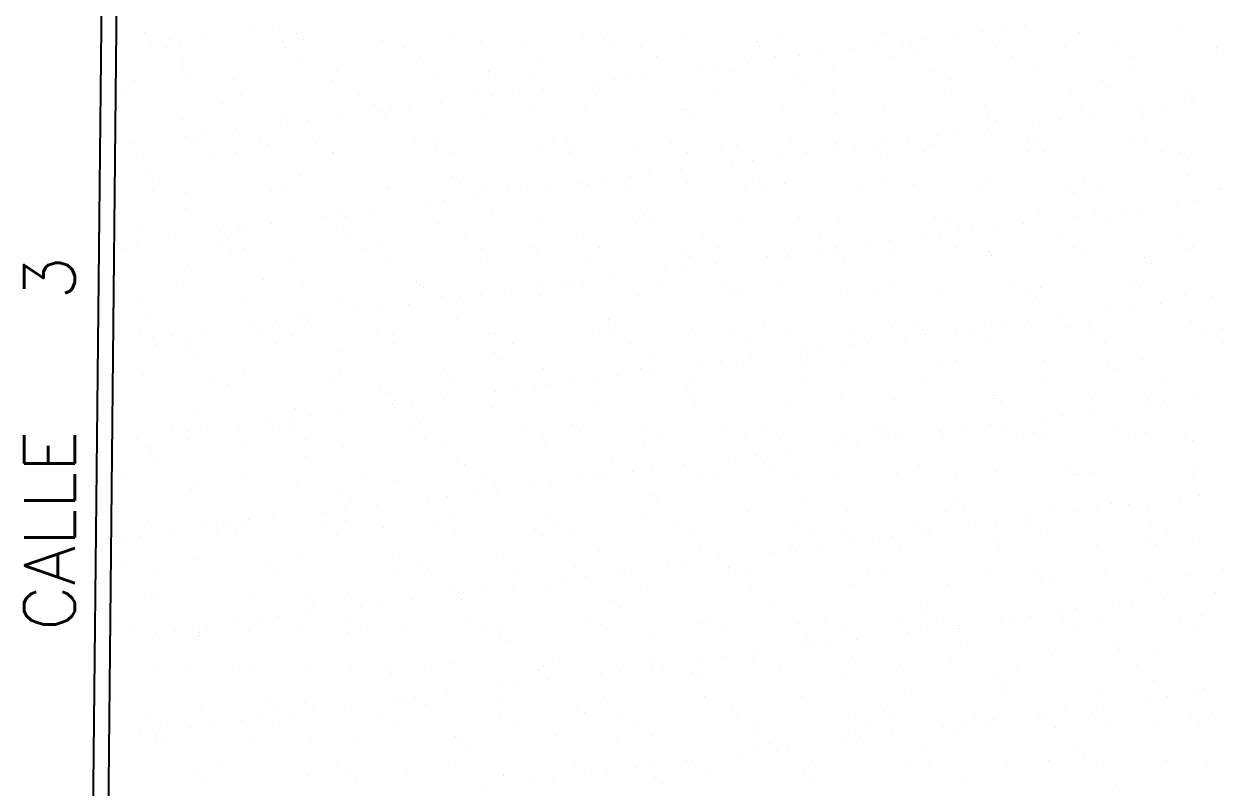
# Model space of a CAD drawing. Extents: x 472704 to 474638, y 1059265 to 1060325.
# Drawn here: x 473684 to 473778.6, y 1059606.2 to 1059666.4 of the extents above; entities that cross this region are included whole.
import ezdxf

# ---------------------------------------------------------------- set-up
doc = ezdxf.new("R2010")
doc.units = 0
doc.header["$LTSCALE"] = 0.4
doc.header["$MEASUREMENT"] = 0
doc.layers.add('A-VIA-N', color=7, linetype='CONTINUOUS')
doc.layers.add('PARCELASPEOPUESTAS', color=3, linetype='CONTINUOUS')
doc.layers.add('AREAS VERDAS', color=72, linetype='CONTINUOUS', lineweight=25)
doc.layers.add('CALLES', color=140, linetype='CONTINUOUS', lineweight=40)
doc.styles.get("Standard").update_dxf_attribs({"font": 'romans.shx'})

msp = doc.modelspace()

# ---------------------------------------------------------------- linework, layer by layer
at = {"layer": 'A-VIA-N', "linetype": 'Continuous'}
msp.add_line((473688.901, 1059555.033), (473690.686, 1059725.191), dxfattribs=at)
at = {"layer": 'AREAS VERDAS', "color": 64, "linetype": 'Continuous'}
for p, q in [((473693.442, 1059665.75), (473693.442, 1059665.75)), ((473697.903, 1059665.464), (473697.903, 1059665.464)), ((473701.978, 1059666), (473701.978, 1059666)), ((473703.54, 1059666.206), (473703.54, 1059666.206)), ((473705.446, 1059665.647), (473705.446, 1059665.647)), ((473751.641, 1059665.683), (473751.641, 1059665.683)), ((473757.196, 1059665.502), (473757.196, 1059665.502)), ((473759.494, 1059665.783), (473759.494, 1059665.783)), ((473761.271, 1059666.039), (473761.271, 1059666.039)), ((473762.833, 1059666.244), (473762.833, 1059666.244)), ((473767.168, 1059665.746), (473767.168, 1059665.746)), ((473775.271, 1059666.038), (473775.271, 1059666.038)), ((473693.903, 1059664.937), (473693.903, 1059664.937)), ((473695.213, 1059664.524), (473695.213, 1059664.524)), ((473695.464, 1059665.142), (473695.464, 1059665.142)), ((473696.279, 1059664.68), (473696.279, 1059664.68)), ((473704.381, 1059664.972), (473704.381, 1059664.972)), ((473704.555, 1059664.541), (473704.555, 1059664.541)), ((473705.999, 1059665.14), (473705.999, 1059665.14)), ((473712.234, 1059665.072), (473712.234, 1059665.072)), ((473713.898, 1059664.558), (473713.898, 1059664.558)), ((473717.628, 1059665.382), (473717.628, 1059665.382)), ((473719.908, 1059665.035), (473719.908, 1059665.035)), ((473723.24, 1059664.575), (473723.24, 1059664.575)), ((473728.011, 1059665.327), (473728.011, 1059665.327)), ((473729.632, 1059665.279), (473729.632, 1059665.279)), ((473730.185, 1059664.772), (473730.185, 1059664.772)), ((473732.583, 1059664.592), (473732.583, 1059664.592)), ((473735.864, 1059665.428), (473735.864, 1059665.428)), ((473741.813, 1059665.013), (473741.813, 1059665.013)), ((473741.925, 1059664.609), (473741.925, 1059664.609)), ((473743.538, 1059665.391), (473743.538, 1059665.391)), ((473751.268, 1059664.626), (473751.268, 1059664.626)), ((473753.196, 1059664.975), (473753.196, 1059664.975)), ((473753.818, 1059664.91), (473753.818, 1059664.91)), ((473754.758, 1059665.181), (473754.758, 1059665.181)), ((473760.61, 1059664.643), (473760.61, 1059664.643)), ((473765.999, 1059664.645), (473765.999, 1059664.645)), ((473769.952, 1059664.66), (473769.952, 1059664.66)), ((473778.003, 1059664.542), (473778.003, 1059664.542)), ((473696.478, 1059663.718), (473696.478, 1059663.718)), ((473705.821, 1059663.735), (473705.821, 1059663.735)), ((473715.163, 1059663.752), (473715.163, 1059663.752)), ((473724.505, 1059663.769), (473724.505, 1059663.769)), ((473733.848, 1059663.786), (473733.848, 1059663.786)), ((473743.19, 1059663.803), (473743.19, 1059663.803)), ((473745.121, 1059663.912), (473745.121, 1059663.912)), ((473746.682, 1059664.118), (473746.682, 1059664.118)), ((473749.121, 1059664.439), (473749.121, 1059664.439)), ((473752.533, 1059663.82), (473752.533, 1059663.82)), ((473754.371, 1059664.404), (473754.371, 1059664.404)), ((473761.875, 1059663.837), (473761.875, 1059663.837)), ((473771.218, 1059663.854), (473771.218, 1059663.854)), ((473778.556, 1059664.035), (473778.556, 1059664.035)), ((473696.428, 1059663.014), (473696.428, 1059663.014)), ((473708.609, 1059662.749), (473708.609, 1059662.749)), ((473720.614, 1059662.646), (473720.614, 1059662.646)), ((473737.045, 1059662.849), (473737.045, 1059662.849)), ((473738.607, 1059663.055), (473738.607, 1059663.055)), ((473739.921, 1059662.615), (473739.921, 1059662.615)), ((473741.046, 1059663.376), (473741.046, 1059663.376)), ((473747.773, 1059662.715), (473747.773, 1059662.715)), ((473755.448, 1059662.678), (473755.448, 1059662.678)), ((473763.55, 1059662.97), (473763.55, 1059662.97)), ((473771.403, 1059663.07), (473771.403, 1059663.07)), ((473692.661, 1059661.904), (473692.661, 1059661.904)), ((473696.981, 1059662.507), (473696.981, 1059662.507)), ((473700.514, 1059662.004), (473700.514, 1059662.004)), ((473708.188, 1059661.968), (473708.188, 1059661.968)), ((473716.291, 1059662.259), (473716.291, 1059662.259)), ((473721.167, 1059662.139), (473721.167, 1059662.139)), ((473724.144, 1059662.36), (473724.144, 1059662.36)), ((473728.97, 1059661.786), (473728.97, 1059661.786)), ((473730.532, 1059661.992), (473730.532, 1059661.992)), ((473731.818, 1059662.323), (473731.818, 1059662.323)), ((473732.795, 1059662.38), (473732.795, 1059662.38)), ((473732.971, 1059662.313), (473732.971, 1059662.313)), ((473744.799, 1059662.277), (473744.799, 1059662.277)), ((473745.352, 1059661.771), (473745.352, 1059661.771)), ((473756.981, 1059662.012), (473756.981, 1059662.012)), ((473768.985, 1059661.909), (473768.985, 1059661.909)), ((473691.69, 1059660.8), (473691.69, 1059660.8)), ((473701.032, 1059660.817), (473701.032, 1059660.817)), ((473710.375, 1059660.834), (473710.375, 1059660.834)), ((473719.717, 1059660.851), (473719.717, 1059660.851)), ((473720.895, 1059660.723), (473720.895, 1059660.723)), ((473722.456, 1059660.929), (473722.456, 1059660.929)), ((473724.895, 1059661.25), (473724.895, 1059661.25)), ((473729.06, 1059660.868), (473729.06, 1059660.868)), ((473738.402, 1059660.884), (473738.402, 1059660.884)), ((473747.745, 1059660.901), (473747.745, 1059660.901)), ((473757.087, 1059660.918), (473757.087, 1059660.918)), ((473766.429, 1059660.935), (473766.429, 1059660.935)), ((473769.538, 1059661.402), (473769.538, 1059661.402)), ((473775.772, 1059660.952), (473775.772, 1059660.952)), ((473699.591, 1059660.116), (473699.591, 1059660.116)), ((473711.595, 1059660.013), (473711.595, 1059660.013)), ((473714.381, 1059659.865), (473714.381, 1059659.865)), ((473716.82, 1059660.186), (473716.82, 1059660.186)), ((473751.83, 1059659.902), (473751.83, 1059659.902)), ((473759.683, 1059660.002), (473759.683, 1059660.002)), ((473767.357, 1059659.966), (473767.357, 1059659.966)), ((473773.674, 1059659.904), (473773.674, 1059659.904)), ((473775.46, 1059660.257), (473775.46, 1059660.257)), ((473776.113, 1059660.225), (473776.113, 1059660.225)), ((473696.468, 1059658.9), (473696.468, 1059658.9)), ((473704.57, 1059659.192), (473704.57, 1059659.192)), ((473708.745, 1059659.123), (473708.745, 1059659.123)), ((473712.148, 1059659.506), (473712.148, 1059659.506)), ((473712.423, 1059659.292), (473712.423, 1059659.292)), ((473712.819, 1059659.66), (473712.819, 1059659.66)), ((473720.097, 1059659.255), (473720.097, 1059659.255)), ((473723.777, 1059659.747), (473723.777, 1059659.747)), ((473728.2, 1059659.547), (473728.2, 1059659.547)), ((473735.781, 1059659.644), (473735.781, 1059659.644)), ((473736.053, 1059659.647), (473736.053, 1059659.647)), ((473736.334, 1059659.138), (473736.334, 1059659.138)), ((473743.727, 1059659.61), (473743.727, 1059659.61)), ((473747.962, 1059659.379), (473747.962, 1059659.379)), ((473759.967, 1059659.276), (473759.967, 1059659.276)), ((473765.599, 1059658.841), (473765.599, 1059658.841)), ((473768.038, 1059659.162), (473768.038, 1059659.162)), ((473772.113, 1059659.698), (473772.113, 1059659.698)), ((473772.148, 1059659.011), (473772.148, 1059659.011)), ((473700.669, 1059658.06), (473700.669, 1059658.06)), ((473704.744, 1059658.597), (473704.744, 1059658.597)), ((473706.306, 1059658.802), (473706.306, 1059658.802)), ((473759.962, 1059658.099), (473759.962, 1059658.099)), ((473760.52, 1059658.769), (473760.52, 1059658.769)), ((473764.037, 1059658.635), (473764.037, 1059658.635)), ((473692.594, 1059656.997), (473692.594, 1059656.997)), ((473696.669, 1059657.534), (473696.669, 1059657.534)), ((473697.636, 1059657.012), (473697.636, 1059657.012)), ((473698.23, 1059657.739), (473698.23, 1059657.739)), ((473702.577, 1059657.38), (473702.577, 1059657.38)), ((473706.978, 1059657.029), (473706.978, 1059657.029)), ((473714.758, 1059657.114), (473714.758, 1059657.114)), ((473716.321, 1059657.046), (473716.321, 1059657.046)), ((473725.663, 1059657.063), (473725.663, 1059657.063)), ((473726.763, 1059657.011), (473726.763, 1059657.011)), ((473735.006, 1059657.08), (473735.006, 1059657.08)), ((473744.348, 1059657.097), (473744.348, 1059657.097)), ((473747.962, 1059656.934), (473747.962, 1059656.934)), ((473751.887, 1059657.036), (473751.887, 1059657.036)), ((473753.69, 1059657.114), (473753.69, 1059657.114)), ((473755.962, 1059657.572), (473755.962, 1059657.572)), ((473757.524, 1059657.778), (473757.524, 1059657.778)), ((473763.033, 1059657.13), (473763.033, 1059657.13)), ((473763.739, 1059657.19), (473763.739, 1059657.19)), ((473771.592, 1059657.29), (473771.592, 1059657.29)), ((473772.375, 1059657.147), (473772.375, 1059657.147)), ((473692.85, 1059656.124), (473692.85, 1059656.124)), ((473698.901, 1059656.206), (473698.901, 1059656.206)), ((473700.703, 1059656.224), (473700.703, 1059656.224)), ((473703.13, 1059656.873), (473703.13, 1059656.873)), ((473708.243, 1059656.223), (473708.243, 1059656.223)), ((473708.377, 1059656.187), (473708.377, 1059656.187)), ((473716.48, 1059656.479), (473716.48, 1059656.479)), ((473717.586, 1059656.24), (473717.586, 1059656.24)), ((473724.333, 1059656.579), (473724.333, 1059656.579)), ((473726.928, 1059656.257), (473726.928, 1059656.257)), ((473727.316, 1059656.505), (473727.316, 1059656.505)), ((473732.007, 1059656.542), (473732.007, 1059656.542)), ((473736.271, 1059656.274), (473736.271, 1059656.274)), ((473738.944, 1059656.746), (473738.944, 1059656.746)), ((473740.11, 1059656.834), (473740.11, 1059656.834)), ((473745.613, 1059656.291), (473745.613, 1059656.291)), ((473747.887, 1059656.509), (473747.887, 1059656.509)), ((473749.448, 1059656.715), (473749.448, 1059656.715)), ((473750.948, 1059656.643), (473750.948, 1059656.643)), ((473751.501, 1059656.136), (473751.501, 1059656.136)), ((473754.956, 1059656.308), (473754.956, 1059656.308)), ((473755.637, 1059656.898), (473755.637, 1059656.898)), ((473763.13, 1059656.378), (473763.13, 1059656.378)), ((473764.298, 1059656.325), (473764.298, 1059656.325)), ((473773.64, 1059656.342), (473773.64, 1059656.342)), ((473775.134, 1059656.275), (473775.134, 1059656.275)), ((473739.811, 1059655.446), (473739.811, 1059655.446)), ((473741.373, 1059655.651), (473741.373, 1059655.651)), ((473743.812, 1059655.973), (473743.812, 1059655.973)), ((473775.687, 1059655.768), (473775.687, 1059655.768)), ((473693.559, 1059654.747), (473693.559, 1059654.747)), ((473694.111, 1059654.24), (473694.111, 1059654.24)), ((473705.74, 1059654.481), (473705.74, 1059654.481)), ((473717.744, 1059654.378), (473717.744, 1059654.378)), ((473729.925, 1059654.113), (473729.925, 1059654.113)), ((473731.736, 1059654.383), (473731.736, 1059654.383)), ((473733.298, 1059654.588), (473733.298, 1059654.588)), ((473735.737, 1059654.909), (473735.737, 1059654.909)), ((473752.019, 1059654.122), (473752.019, 1059654.122)), ((473759.872, 1059654.222), (473759.872, 1059654.222)), ((473767.546, 1059654.185), (473767.546, 1059654.185)), ((473775.649, 1059654.477), (473775.649, 1059654.477)), ((473694.113, 1059653.287), (473694.113, 1059653.287)), ((473703.455, 1059653.304), (473703.455, 1059653.304)), ((473704.759, 1059653.411), (473704.759, 1059653.411)), ((473712.612, 1059653.511), (473712.612, 1059653.511)), ((473712.798, 1059653.321), (473712.798, 1059653.321)), ((473718.297, 1059653.872), (473718.297, 1059653.872)), ((473720.286, 1059653.474), (473720.286, 1059653.474)), ((473722.14, 1059653.338), (473722.14, 1059653.338)), ((473723.661, 1059653.32), (473723.661, 1059653.32)), ((473725.222, 1059653.525), (473725.222, 1059653.525)), ((473727.661, 1059653.846), (473727.661, 1059653.846)), ((473728.389, 1059653.766), (473728.389, 1059653.766)), ((473731.483, 1059653.355), (473731.483, 1059653.355)), ((473736.242, 1059653.867), (473736.242, 1059653.867)), ((473740.825, 1059653.372), (473740.825, 1059653.372)), ((473741.93, 1059654.01), (473741.93, 1059654.01)), ((473742.483, 1059653.503), (473742.483, 1059653.503)), ((473743.916, 1059653.83), (473743.916, 1059653.83)), ((473750.167, 1059653.389), (473750.167, 1059653.389)), ((473754.111, 1059653.745), (473754.111, 1059653.745)), ((473759.51, 1059653.406), (473759.51, 1059653.406)), ((473766.115, 1059653.641), (473766.115, 1059653.641)), ((473768.852, 1059653.423), (473768.852, 1059653.423)), ((473778.195, 1059653.44), (473778.195, 1059653.44)), ((473778.297, 1059653.376), (473778.297, 1059653.376)), ((473696.657, 1059653.119), (473696.657, 1059653.119)), ((473715.585, 1059652.257), (473715.585, 1059652.257)), ((473717.147, 1059652.462), (473717.147, 1059652.462)), ((473719.586, 1059652.783), (473719.586, 1059652.783)), ((473766.668, 1059653.135), (473766.668, 1059653.135)), ((473774.879, 1059652.295), (473774.879, 1059652.295)), ((473776.44, 1059652.501), (473776.44, 1059652.501)), ((473696.721, 1059651.848), (473696.721, 1059651.848)), ((473708.726, 1059651.745), (473708.726, 1059651.745)), ((473709.072, 1059651.399), (473709.072, 1059651.399)), ((473711.511, 1059651.72), (473711.511, 1059651.72)), ((473720.907, 1059651.48), (473720.907, 1059651.48)), ((473732.911, 1059651.377), (473732.911, 1059651.377)), ((473763.928, 1059651.409), (473763.928, 1059651.409)), ((473768.365, 1059651.438), (473768.365, 1059651.438)), ((473770.804, 1059651.759), (473770.804, 1059651.759)), ((473771.781, 1059651.509), (473771.781, 1059651.509)), ((473693.039, 1059650.343), (473693.039, 1059650.343)), ((473700.892, 1059650.443), (473700.892, 1059650.443)), ((473700.996, 1059650.336), (473700.996, 1059650.336)), ((473703.435, 1059650.657), (473703.435, 1059650.657)), ((473707.51, 1059651.193), (473707.51, 1059651.193)), ((473708.566, 1059650.407), (473708.566, 1059650.407)), ((473709.279, 1059651.239), (473709.279, 1059651.239)), ((473716.669, 1059650.699), (473716.669, 1059650.699)), ((473724.522, 1059650.799), (473724.522, 1059650.799)), ((473732.196, 1059650.762), (473732.196, 1059650.762)), ((473733.464, 1059650.87), (473733.464, 1059650.87)), ((473740.298, 1059651.054), (473740.298, 1059651.054)), ((473745.093, 1059651.112), (473745.093, 1059651.112)), ((473748.151, 1059651.154), (473748.151, 1059651.154)), ((473755.826, 1059651.117), (473755.826, 1059651.117)), ((473757.097, 1059651.008), (473757.097, 1059651.008)), ((473757.65, 1059650.502), (473757.65, 1059650.502)), ((473760.289, 1059650.374), (473760.289, 1059650.374)), ((473762.728, 1059650.696), (473762.728, 1059650.696)), ((473766.803, 1059651.232), (473766.803, 1059651.232)), ((473769.278, 1059650.743), (473769.278, 1059650.743)), ((473695.36, 1059649.594), (473695.36, 1059649.594)), ((473699.435, 1059650.13), (473699.435, 1059650.13)), ((473700.059, 1059649.499), (473700.059, 1059649.499)), ((473709.401, 1059649.516), (473709.401, 1059649.516)), ((473718.744, 1059649.533), (473718.744, 1059649.533)), ((473728.086, 1059649.55), (473728.086, 1059649.55)), ((473737.428, 1059649.567), (473737.428, 1059649.567)), ((473746.771, 1059649.584), (473746.771, 1059649.584)), ((473754.653, 1059649.632), (473754.653, 1059649.632)), ((473756.113, 1059649.601), (473756.113, 1059649.601)), ((473758.728, 1059650.169), (473758.728, 1059650.169)), ((473765.456, 1059649.618), (473765.456, 1059649.618)), ((473774.798, 1059649.635), (473774.798, 1059649.635)), ((473691.359, 1059649.067), (473691.359, 1059649.067)), ((473691.981, 1059648.676), (473691.981, 1059648.676)), ((473692.921, 1059649.273), (473692.921, 1059649.273)), ((473699.707, 1059649.112), (473699.707, 1059649.112)), ((473700.26, 1059648.605), (473700.26, 1059648.605)), ((473701.324, 1059648.693), (473701.324, 1059648.693)), ((473710.666, 1059648.71), (473710.666, 1059648.71)), ((473711.889, 1059648.847), (473711.889, 1059648.847)), ((473720.009, 1059648.727), (473720.009, 1059648.727)), ((473723.893, 1059648.744), (473723.893, 1059648.744)), ((473729.351, 1059648.744), (473729.351, 1059648.744)), ((473736.074, 1059648.479), (473736.074, 1059648.479)), ((473738.694, 1059648.761), (473738.694, 1059648.761)), ((473746.578, 1059648.569), (473746.578, 1059648.569)), ((473748.036, 1059648.778), (473748.036, 1059648.778)), ((473750.653, 1059649.106), (473750.653, 1059649.106)), ((473752.214, 1059649.311), (473752.214, 1059649.311)), ((473757.378, 1059648.795), (473757.378, 1059648.795)), ((473760.061, 1059648.441), (473760.061, 1059648.441)), ((473766.721, 1059648.812), (473766.721, 1059648.812)), ((473775.838, 1059648.696), (473775.838, 1059648.696)), ((473776.063, 1059648.829), (473776.063, 1059648.829)), ((473704.948, 1059647.631), (473704.948, 1059647.631)), ((473712.801, 1059647.731), (473712.801, 1059647.731)), ((473720.475, 1059647.694), (473720.475, 1059647.694)), ((473724.446, 1059648.237), (473724.446, 1059648.237)), ((473728.578, 1059647.986), (473728.578, 1059647.986)), ((473736.431, 1059648.086), (473736.431, 1059648.086)), ((473738.502, 1059647.506), (473738.502, 1059647.506)), ((473742.577, 1059648.043), (473742.577, 1059648.043)), ((473744.105, 1059648.049), (473744.105, 1059648.049)), ((473744.139, 1059648.248), (473744.139, 1059648.248)), ((473748.079, 1059648.375), (473748.079, 1059648.375)), ((473748.632, 1059647.869), (473748.632, 1059647.869)), ((473752.208, 1059648.341), (473752.208, 1059648.341)), ((473760.26, 1059648.11), (473760.26, 1059648.11)), ((473767.735, 1059648.405), (473767.735, 1059648.405)), ((473772.264, 1059648.007), (473772.264, 1059648.007)), ((473772.817, 1059647.5), (473772.817, 1059647.5)), ((473696.846, 1059647.339), (473696.846, 1059647.339)), ((473734.502, 1059646.979), (473734.502, 1059646.979)), ((473736.064, 1059647.185), (473736.064, 1059647.185)), ((473691.242, 1059645.972), (473691.242, 1059645.972)), ((473696.536, 1059645.775), (473696.536, 1059645.775)), ((473702.87, 1059646.214), (473702.87, 1059646.214)), ((473705.878, 1059645.792), (473705.878, 1059645.792)), ((473714.875, 1059646.111), (473714.875, 1059646.111)), ((473715.221, 1059645.809), (473715.221, 1059645.809)), ((473715.428, 1059645.604), (473715.428, 1059645.604)), ((473724.563, 1059645.826), (473724.563, 1059645.826)), ((473726.427, 1059645.916), (473726.427, 1059645.916)), ((473727.056, 1059645.846), (473727.056, 1059645.846)), ((473727.988, 1059646.122), (473727.988, 1059646.122)), ((473730.427, 1059646.443), (473730.427, 1059646.443)), ((473733.905, 1059645.843), (473733.905, 1059645.843)), ((473739.06, 1059645.742), (473739.06, 1059645.742)), ((473743.248, 1059645.86), (473743.248, 1059645.86)), ((473752.59, 1059645.877), (473752.59, 1059645.877)), ((473761.933, 1059645.894), (473761.933, 1059645.894)), ((473764.117, 1059645.629), (473764.117, 1059645.629)), ((473771.275, 1059645.911), (473771.275, 1059645.911)), ((473771.97, 1059645.729), (473771.97, 1059645.729)), ((473701.081, 1059644.663), (473701.081, 1059644.663)), ((473716.858, 1059644.918), (473716.858, 1059644.918)), ((473718.351, 1059644.853), (473718.351, 1059644.853)), ((473719.913, 1059645.059), (473719.913, 1059645.059)), ((473722.352, 1059645.38), (473722.352, 1059645.38)), ((473724.711, 1059645.018), (473724.711, 1059645.018)), ((473732.385, 1059644.981), (473732.385, 1059644.981)), ((473739.613, 1059645.236), (473739.613, 1059645.236)), ((473740.487, 1059645.273), (473740.487, 1059645.273)), ((473748.34, 1059645.374), (473748.34, 1059645.374)), ((473751.242, 1059645.477), (473751.242, 1059645.477)), ((473756.015, 1059645.337), (473756.015, 1059645.337)), ((473763.246, 1059645.374), (473763.246, 1059645.374)), ((473763.799, 1059644.867), (473763.799, 1059644.867)), ((473775.427, 1059645.109), (473775.427, 1059645.109)), ((473777.645, 1059644.892), (473777.645, 1059644.892)), ((473693.228, 1059644.563), (473693.228, 1059644.563)), ((473708.755, 1059644.626), (473708.755, 1059644.626)), ((473710.276, 1059643.79), (473710.276, 1059643.79)), ((473711.838, 1059643.996), (473711.838, 1059643.996)), ((473714.277, 1059644.317), (473714.277, 1059644.317)), ((473769.569, 1059643.829), (473769.569, 1059643.829)), ((473771.131, 1059644.034), (473771.131, 1059644.034)), ((473773.57, 1059644.355), (473773.57, 1059644.355)), ((473693.852, 1059643.581), (473693.852, 1059643.581)), ((473703.762, 1059642.933), (473703.762, 1059642.933)), ((473705.856, 1059643.478), (473705.856, 1059643.478)), ((473706.201, 1059643.254), (473706.201, 1059643.254)), ((473706.409, 1059642.971), (473706.409, 1059642.971)), ((473718.038, 1059643.213), (473718.038, 1059643.213)), ((473730.042, 1059643.109), (473730.042, 1059643.109)), ((473742.223, 1059642.844), (473742.223, 1059642.844)), ((473761.494, 1059642.766), (473761.494, 1059642.766)), ((473763.055, 1059642.971), (473763.055, 1059642.971)), ((473765.494, 1059643.292), (473765.494, 1059643.292)), ((473776.027, 1059642.916), (473776.027, 1059642.916)), ((473693.139, 1059641.97), (473693.139, 1059641.97)), ((473695.687, 1059641.869), (473695.687, 1059641.869)), ((473698.126, 1059642.19), (473698.126, 1059642.19)), ((473702.201, 1059642.727), (473702.201, 1059642.727)), ((473702.482, 1059641.987), (473702.482, 1059641.987)), ((473705.137, 1059641.85), (473705.137, 1059641.85)), ((473711.824, 1059642.004), (473711.824, 1059642.004)), ((473712.99, 1059641.95), (473712.99, 1059641.95)), ((473720.664, 1059641.914), (473720.664, 1059641.914)), ((473721.167, 1059642.021), (473721.167, 1059642.021)), ((473728.767, 1059642.205), (473728.767, 1059642.205)), ((473730.509, 1059642.038), (473730.509, 1059642.038)), ((473730.595, 1059642.603), (473730.595, 1059642.603)), ((473736.62, 1059642.306), (473736.62, 1059642.306)), ((473739.851, 1059642.055), (473739.851, 1059642.055)), ((473744.294, 1059642.269), (473744.294, 1059642.269)), ((473749.194, 1059642.072), (473749.194, 1059642.072)), ((473752.397, 1059642.561), (473752.397, 1059642.561)), ((473754.228, 1059642.741), (473754.228, 1059642.741)), ((473754.781, 1059642.234), (473754.781, 1059642.234)), ((473754.98, 1059641.908), (473754.98, 1059641.908)), ((473757.419, 1059642.229), (473757.419, 1059642.229)), ((473758.536, 1059642.089), (473758.536, 1059642.089)), ((473760.25, 1059642.661), (473760.25, 1059642.661)), ((473766.409, 1059642.476), (473766.409, 1059642.476)), ((473767.879, 1059642.106), (473767.879, 1059642.106)), ((473767.924, 1059642.624), (473767.924, 1059642.624)), ((473777.221, 1059642.123), (473777.221, 1059642.123)), ((473778.413, 1059642.373), (473778.413, 1059642.373)), ((473694.125, 1059641.664), (473694.125, 1059641.664)), ((473694.404, 1059641.164), (473694.404, 1059641.164)), ((473697.035, 1059641.558), (473697.035, 1059641.558)), ((473703.747, 1059641.181), (473703.747, 1059641.181)), ((473713.089, 1059641.198), (473713.089, 1059641.198)), ((473722.432, 1059641.215), (473722.432, 1059641.215)), ((473731.774, 1059641.232), (473731.774, 1059641.232)), ((473741.116, 1059641.249), (473741.116, 1059641.249)), ((473749.344, 1059641.166), (473749.344, 1059641.166)), ((473750.459, 1059641.266), (473750.459, 1059641.266)), ((473753.419, 1059641.702), (473753.419, 1059641.702)), ((473759.801, 1059641.283), (473759.801, 1059641.283)), ((473769.144, 1059641.3), (473769.144, 1059641.3)), ((473778.486, 1059641.317), (473778.486, 1059641.317)), ((473696.838, 1059640.845), (473696.838, 1059640.845)), ((473697.391, 1059640.338), (473697.391, 1059640.338)), ((473709.019, 1059640.579), (473709.019, 1059640.579)), ((473721.024, 1059640.476), (473721.024, 1059640.476)), ((473721.577, 1059639.97), (473721.577, 1059639.97)), ((473733.205, 1059640.211), (473733.205, 1059640.211)), ((473741.268, 1059640.103), (473741.268, 1059640.103)), ((473745.209, 1059640.108), (473745.209, 1059640.108)), ((473745.343, 1059640.639), (473745.343, 1059640.639)), ((473746.905, 1059640.845), (473746.905, 1059640.845)), ((473772.159, 1059639.948), (473772.159, 1059639.948)), ((473717.047, 1059639.138), (473717.047, 1059639.138)), ((473724.899, 1059639.238), (473724.899, 1059639.238)), ((473732.574, 1059639.201), (473732.574, 1059639.201)), ((473733.193, 1059639.04), (473733.193, 1059639.04)), ((473737.268, 1059639.576), (473737.268, 1059639.576)), ((473738.83, 1059639.782), (473738.83, 1059639.782)), ((473740.676, 1059639.493), (473740.676, 1059639.493)), ((473745.762, 1059639.601), (473745.762, 1059639.601)), ((473748.529, 1059639.593), (473748.529, 1059639.593)), ((473756.203, 1059639.556), (473756.203, 1059639.556)), ((473757.391, 1059639.843), (473757.391, 1059639.843)), ((473764.306, 1059639.848), (473764.306, 1059639.848)), ((473769.395, 1059639.74), (473769.395, 1059639.74)), ((473769.948, 1059639.233), (473769.948, 1059639.233)), ((473693.417, 1059638.782), (473693.417, 1059638.782)), ((473698.959, 1059638.263), (473698.959, 1059638.263)), ((473701.27, 1059638.882), (473701.27, 1059638.882)), ((473708.301, 1059638.28), (473708.301, 1059638.28)), ((473708.944, 1059638.846), (473708.944, 1059638.846)), ((473717.644, 1059638.297), (473717.644, 1059638.297)), ((473726.986, 1059638.314), (473726.986, 1059638.314)), ((473729.193, 1059638.513), (473729.193, 1059638.513)), ((473730.754, 1059638.719), (473730.754, 1059638.719)), ((473736.328, 1059638.331), (473736.328, 1059638.331)), ((473745.671, 1059638.348), (473745.671, 1059638.348)), ((473755.013, 1059638.365), (473755.013, 1059638.365)), ((473764.356, 1059638.382), (473764.356, 1059638.382)), ((473773.698, 1059638.399), (473773.698, 1059638.399)), ((473700.001, 1059637.946), (473700.001, 1059637.946)), ((473712.005, 1059637.843), (473712.005, 1059637.843)), ((473712.558, 1059637.337), (473712.558, 1059637.337)), ((473721.117, 1059637.45), (473721.117, 1059637.45)), ((473722.679, 1059637.655), (473722.679, 1059637.655)), ((473724.187, 1059637.578), (473724.187, 1059637.578)), ((473725.118, 1059637.977), (473725.118, 1059637.977)), ((473736.191, 1059637.475), (473736.191, 1059637.475)), ((473748.372, 1059637.21), (473748.372, 1059637.21)), ((473760.377, 1059637.107), (473760.377, 1059637.107)), ((473776.216, 1059637.136), (473776.216, 1059637.136)), ((473713.042, 1059636.387), (473713.042, 1059636.387)), ((473713.179, 1059636.17), (473713.179, 1059636.17)), ((473714.604, 1059636.592), (473714.604, 1059636.592)), ((473717.043, 1059636.913), (473717.043, 1059636.913)), ((473720.853, 1059636.133), (473720.853, 1059636.133)), ((473728.956, 1059636.425), (473728.956, 1059636.425)), ((473736.744, 1059636.968), (473736.744, 1059636.968)), ((473736.809, 1059636.525), (473736.809, 1059636.525)), ((473744.483, 1059636.488), (473744.483, 1059636.488)), ((473752.586, 1059636.78), (473752.586, 1059636.78)), ((473760.439, 1059636.88), (473760.439, 1059636.88)), ((473760.929, 1059636.6), (473760.929, 1059636.6)), ((473768.113, 1059636.844), (473768.113, 1059636.844)), ((473772.335, 1059636.425), (473772.335, 1059636.425)), ((473772.558, 1059636.841), (473772.558, 1059636.841)), ((473773.897, 1059636.631), (473773.897, 1059636.631)), ((473776.336, 1059636.952), (473776.336, 1059636.952)), ((473690.982, 1059635.313), (473690.982, 1059635.313)), ((473697.224, 1059635.778), (473697.224, 1059635.778)), ((473702.987, 1059635.21), (473702.987, 1059635.21)), ((473704.967, 1059635.324), (473704.967, 1059635.324)), ((473705.326, 1059636.07), (473705.326, 1059636.07)), ((473706.528, 1059635.529), (473706.528, 1059635.529)), ((473708.967, 1059635.85), (473708.967, 1059635.85)), ((473764.26, 1059635.362), (473764.26, 1059635.362)), ((473765.821, 1059635.568), (473765.821, 1059635.568)), ((473768.26, 1059635.889), (473768.26, 1059635.889)), ((473695.562, 1059634.458), (473695.562, 1059634.458)), ((473696.891, 1059634.26), (473696.891, 1059634.26)), ((473698.453, 1059634.466), (473698.453, 1059634.466)), ((473700.892, 1059634.787), (473700.892, 1059634.787)), ((473703.54, 1059634.704), (473703.54, 1059634.704)), ((473704.905, 1059634.475), (473704.905, 1059634.475)), ((473714.247, 1059634.492), (473714.247, 1059634.492)), ((473715.168, 1059634.945), (473715.168, 1059634.945)), ((473723.589, 1059634.509), (473723.589, 1059634.509)), ((473727.172, 1059634.842), (473727.172, 1059634.842)), ((473727.725, 1059634.335), (473727.725, 1059634.335)), ((473732.932, 1059634.526), (473732.932, 1059634.526)), ((473739.354, 1059634.577), (473739.354, 1059634.577)), ((473742.274, 1059634.543), (473742.274, 1059634.543)), ((473751.358, 1059634.474), (473751.358, 1059634.474)), ((473751.617, 1059634.56), (473751.617, 1059634.56)), ((473756.185, 1059634.299), (473756.185, 1059634.299)), ((473757.746, 1059634.505), (473757.746, 1059634.505)), ((473760.185, 1059634.826), (473760.185, 1059634.826)), ((473760.959, 1059634.577), (473760.959, 1059634.577)), ((473770.302, 1059634.594), (473770.302, 1059634.594)), ((473692.817, 1059633.724), (473692.817, 1059633.724)), ((473696.827, 1059633.652), (473696.827, 1059633.652)), ((473706.17, 1059633.669), (473706.17, 1059633.669)), ((473715.512, 1059633.686), (473715.512, 1059633.686)), ((473717.236, 1059633.357), (473717.236, 1059633.357)), ((473724.854, 1059633.703), (473724.854, 1059633.703)), ((473725.088, 1059633.457), (473725.088, 1059633.457)), ((473732.763, 1059633.42), (473732.763, 1059633.42)), ((473734.197, 1059633.72), (473734.197, 1059633.72)), ((473740.865, 1059633.712), (473740.865, 1059633.712)), ((473743.539, 1059633.737), (473743.539, 1059633.737)), ((473748.718, 1059633.813), (473748.718, 1059633.813)), ((473749.671, 1059633.442), (473749.671, 1059633.442)), ((473751.911, 1059633.967), (473751.911, 1059633.967)), ((473752.11, 1059633.763), (473752.11, 1059633.763)), ((473752.882, 1059633.754), (473752.882, 1059633.754)), ((473756.392, 1059633.776), (473756.392, 1059633.776)), ((473762.224, 1059633.771), (473762.224, 1059633.771)), ((473763.539, 1059634.208), (473763.539, 1059634.208)), ((473764.495, 1059634.068), (473764.495, 1059634.068)), ((473771.567, 1059633.788), (473771.567, 1059633.788)), ((473772.348, 1059634.168), (473772.348, 1059634.168)), ((473775.544, 1059634.105), (473775.544, 1059634.105)), ((473776.097, 1059633.599), (473776.097, 1059633.599)), ((473693.606, 1059633.002), (473693.606, 1059633.002)), ((473693.968, 1059632.577), (473693.968, 1059632.577)), ((473701.459, 1059633.102), (473701.459, 1059633.102)), ((473709.133, 1059633.065), (473709.133, 1059633.065)), ((473741.596, 1059632.378), (473741.596, 1059632.378)), ((473744.034, 1059632.7), (473744.034, 1059632.7)), ((473748.109, 1059633.236), (473748.109, 1059633.236)), ((473694.521, 1059632.071), (473694.521, 1059632.071)), ((473706.15, 1059632.312), (473706.15, 1059632.312)), ((473718.154, 1059632.209), (473718.154, 1059632.209)), ((473718.707, 1059631.702), (473718.707, 1059631.702)), ((473730.335, 1059631.944), (473730.335, 1059631.944)), ((473735.959, 1059631.636), (473735.959, 1059631.636)), ((473740.034, 1059632.173), (473740.034, 1059632.173)), ((473742.34, 1059631.841), (473742.34, 1059631.841)), ((473754.521, 1059631.575), (473754.521, 1059631.575)), ((473766.525, 1059631.472), (473766.525, 1059631.472)), ((473692.039, 1059630.733), (473692.039, 1059630.733)), ((473701.382, 1059630.75), (473701.382, 1059630.75)), ((473710.724, 1059630.767), (473710.724, 1059630.767)), ((473720.066, 1059630.784), (473720.066, 1059630.784)), ((473727.884, 1059630.573), (473727.884, 1059630.573)), ((473729.145, 1059630.645), (473729.145, 1059630.645)), ((473729.409, 1059630.801), (473729.409, 1059630.801)), ((473731.959, 1059631.11), (473731.959, 1059631.11)), ((473733.52, 1059631.315), (473733.52, 1059631.315)), ((473736.998, 1059630.745), (473736.998, 1059630.745)), ((473738.751, 1059630.818), (473738.751, 1059630.818)), ((473742.893, 1059631.334), (473742.893, 1059631.334)), ((473744.672, 1059630.708), (473744.672, 1059630.708)), ((473748.094, 1059630.835), (473748.094, 1059630.835)), ((473752.775, 1059631), (473752.775, 1059631)), ((473757.436, 1059630.852), (473757.436, 1059630.852)), ((473760.628, 1059631.1), (473760.628, 1059631.1)), ((473766.779, 1059630.869), (473766.779, 1059630.869)), ((473767.078, 1059630.965), (473767.078, 1059630.965)), ((473768.302, 1059631.063), (473768.302, 1059631.063)), ((473776.121, 1059630.886), (473776.121, 1059630.886)), ((473776.404, 1059631.355), (473776.404, 1059631.355)), ((473697.131, 1059629.679), (473697.131, 1059629.679)), ((473697.413, 1059629.997), (473697.413, 1059629.997)), ((473705.515, 1059630.289), (473705.515, 1059630.289)), ((473709.136, 1059629.576), (473709.136, 1059629.576)), ((473713.368, 1059630.389), (473713.368, 1059630.389)), ((473719.809, 1059629.51), (473719.809, 1059629.51)), ((473721.042, 1059630.353), (473721.042, 1059630.353)), ((473723.883, 1059630.047), (473723.883, 1059630.047)), ((473725.445, 1059630.252), (473725.445, 1059630.252)), ((473709.689, 1059629.069), (473709.689, 1059629.069)), ((473715.808, 1059628.983), (473715.808, 1059628.983)), ((473717.37, 1059629.189), (473717.37, 1059629.189)), ((473721.317, 1059629.311), (473721.317, 1059629.311)), ((473733.321, 1059629.208), (473733.321, 1059629.208)), ((473733.874, 1059628.701), (473733.874, 1059628.701)), ((473745.503, 1059628.942), (473745.503, 1059628.942)), ((473757.507, 1059628.839), (473757.507, 1059628.839)), ((473769.688, 1059628.574), (473769.688, 1059628.574)), ((473775.101, 1059629.022), (473775.101, 1059629.022)), ((473776.663, 1059629.228), (473776.663, 1059629.228)), ((473707.733, 1059627.92), (473707.733, 1059627.92)), ((473709.294, 1059628.126), (473709.294, 1059628.126)), ((473711.733, 1059628.447), (473711.733, 1059628.447)), ((473725.277, 1059627.677), (473725.277, 1059627.677)), ((473732.952, 1059627.64), (473732.952, 1059627.64)), ((473741.054, 1059627.932), (473741.054, 1059627.932)), ((473748.907, 1059628.032), (473748.907, 1059628.032)), ((473756.581, 1059627.995), (473756.581, 1059627.995)), ((473758.06, 1059628.332), (473758.06, 1059628.332)), ((473764.684, 1059628.287), (473764.684, 1059628.287)), ((473767.026, 1059627.959), (473767.026, 1059627.959)), ((473768.587, 1059628.165), (473768.587, 1059628.165)), ((473771.026, 1059628.486), (473771.026, 1059628.486)), ((473772.537, 1059628.387), (473772.537, 1059628.387)), ((473693.795, 1059627.221), (473693.795, 1059627.221)), ((473697.985, 1059626.945), (473697.985, 1059626.945)), ((473699.657, 1059626.857), (473699.657, 1059626.857)), ((473700.117, 1059626.943), (473700.117, 1059626.943)), ((473701.219, 1059627.063), (473701.219, 1059627.063)), ((473701.648, 1059627.322), (473701.648, 1059627.322)), ((473703.658, 1059627.384), (473703.658, 1059627.384)), ((473707.327, 1059626.962), (473707.327, 1059626.962)), ((473709.322, 1059627.285), (473709.322, 1059627.285)), ((473712.299, 1059626.678), (473712.299, 1059626.678)), ((473716.67, 1059626.979), (473716.67, 1059626.979)), ((473717.425, 1059627.577), (473717.425, 1059627.577)), ((473726.012, 1059626.996), (473726.012, 1059626.996)), ((473735.355, 1059627.013), (473735.355, 1059627.013)), ((473744.697, 1059627.03), (473744.697, 1059627.03)), ((473754.04, 1059627.047), (473754.04, 1059627.047)), ((473758.951, 1059626.896), (473758.951, 1059626.896)), ((473760.512, 1059627.101), (473760.512, 1059627.101)), ((473762.951, 1059627.423), (473762.951, 1059627.423)), ((473763.382, 1059627.064), (473763.382, 1059627.064)), ((473772.724, 1059627.081), (473772.724, 1059627.081)), ((473691.582, 1059625.794), (473691.582, 1059625.794)), ((473693.144, 1059626), (473693.144, 1059626)), ((473695.583, 1059626.321), (473695.583, 1059626.321)), ((473699.25, 1059626.139), (473699.25, 1059626.139)), ((473700.67, 1059626.436), (473700.67, 1059626.436)), ((473708.593, 1059626.156), (473708.593, 1059626.156)), ((473717.935, 1059626.173), (473717.935, 1059626.173)), ((473724.303, 1059626.574), (473724.303, 1059626.574)), ((473724.856, 1059626.068), (473724.856, 1059626.068)), ((473727.277, 1059626.19), (473727.277, 1059626.19)), ((473736.484, 1059626.309), (473736.484, 1059626.309)), ((473736.62, 1059626.207), (473736.62, 1059626.207)), ((473745.962, 1059626.224), (473745.962, 1059626.224)), ((473748.489, 1059626.206), (473748.489, 1059626.206)), ((473750.875, 1059625.833), (473750.875, 1059625.833)), ((473752.437, 1059626.038), (473752.437, 1059626.038)), ((473754.876, 1059626.359), (473754.876, 1059626.359)), ((473755.305, 1059626.241), (473755.305, 1059626.241)), ((473760.67, 1059625.941), (473760.67, 1059625.941)), ((473764.647, 1059626.258), (473764.647, 1059626.258)), ((473772.674, 1059625.838), (473772.674, 1059625.838)), ((473773.99, 1059626.275), (473773.99, 1059626.275)), ((473729.334, 1059624.864), (473729.334, 1059624.864)), ((473737.187, 1059624.964), (473737.187, 1059624.964)), ((473744.361, 1059624.975), (473744.361, 1059624.975)), ((473744.861, 1059624.927), (473744.861, 1059624.927)), ((473746.8, 1059625.296), (473746.8, 1059625.296)), ((473749.042, 1059625.699), (473749.042, 1059625.699)), ((473752.964, 1059625.219), (473752.964, 1059625.219)), ((473760.817, 1059625.319), (473760.817, 1059625.319)), ((473768.491, 1059625.283), (473768.491, 1059625.283)), ((473773.227, 1059625.331), (473773.227, 1059625.331)), ((473776.593, 1059625.575), (473776.593, 1059625.575)), ((473691.099, 1059624.31), (473691.099, 1059624.31)), ((473697.602, 1059624.217), (473697.602, 1059624.217)), ((473703.28, 1059624.045), (473703.28, 1059624.045)), ((473705.704, 1059624.509), (473705.704, 1059624.509)), ((473713.557, 1059624.609), (473713.557, 1059624.609)), ((473715.285, 1059623.941), (473715.285, 1059623.941)), ((473721.231, 1059624.572), (473721.231, 1059624.572)), ((473736.286, 1059623.912), (473736.286, 1059623.912)), ((473738.725, 1059624.233), (473738.725, 1059624.233)), ((473742.8, 1059624.77), (473742.8, 1059624.77)), ((473691.652, 1059623.803), (473691.652, 1059623.803)), ((473694.462, 1059623.221), (473694.462, 1059623.221)), ((473703.804, 1059623.238), (473703.804, 1059623.238)), ((473713.147, 1059623.255), (473713.147, 1059623.255)), ((473715.838, 1059623.435), (473715.838, 1059623.435)), ((473722.489, 1059623.272), (473722.489, 1059623.272)), ((473727.466, 1059623.676), (473727.466, 1059623.676)), ((473730.65, 1059623.17), (473730.65, 1059623.17)), ((473731.832, 1059623.289), (473731.832, 1059623.289)), ((473734.725, 1059623.706), (473734.725, 1059623.706)), ((473739.47, 1059623.573), (473739.47, 1059623.573)), ((473740.023, 1059623.066), (473740.023, 1059623.066)), ((473741.174, 1059623.306), (473741.174, 1059623.306)), ((473750.517, 1059623.323), (473750.517, 1059623.323)), ((473751.652, 1059623.308), (473751.652, 1059623.308)), ((473759.859, 1059623.34), (473759.859, 1059623.34)), ((473763.656, 1059623.205), (473763.656, 1059623.205)), ((473769.201, 1059623.357), (473769.201, 1059623.357)), ((473775.837, 1059622.939), (473775.837, 1059622.939)), ((473778.544, 1059623.374), (473778.544, 1059623.374)), ((473722.574, 1059622.107), (473722.574, 1059622.107)), ((473726.649, 1059622.643), (473726.649, 1059622.643)), ((473728.211, 1059622.849), (473728.211, 1059622.849)), ((473741.243, 1059622.151), (473741.243, 1059622.151)), ((473749.096, 1059622.252), (473749.096, 1059622.252)), ((473756.77, 1059622.215), (473756.77, 1059622.215)), ((473764.209, 1059622.698), (473764.209, 1059622.698)), ((473764.873, 1059622.507), (473764.873, 1059622.507)), ((473772.726, 1059622.607), (473772.726, 1059622.607)), ((473693.984, 1059621.441), (473693.984, 1059621.441)), ((473694.262, 1059621.412), (473694.262, 1059621.412)), ((473701.837, 1059621.541), (473701.837, 1059621.541)), ((473706.266, 1059621.308), (473706.266, 1059621.308)), ((473709.511, 1059621.504), (473709.511, 1059621.504)), ((473714.499, 1059621.044), (473714.499, 1059621.044)), ((473717.614, 1059621.796), (473717.614, 1059621.796)), ((473718.448, 1059621.043), (473718.448, 1059621.043)), ((473718.574, 1059621.58), (473718.574, 1059621.58)), ((473720.136, 1059621.786), (473720.136, 1059621.786)), ((473725.466, 1059621.896), (473725.466, 1059621.896)), ((473733.141, 1059621.86), (473733.141, 1059621.86)), ((473773.792, 1059621.082), (473773.792, 1059621.082)), ((473777.867, 1059621.619), (473777.867, 1059621.619)), ((473706.819, 1059620.802), (473706.819, 1059620.802)), ((473710.499, 1059620.517), (473710.499, 1059620.517)), ((473712.06, 1059620.723), (473712.06, 1059620.723)), ((473730.452, 1059620.94), (473730.452, 1059620.94)), ((473731.005, 1059620.433), (473731.005, 1059620.433)), ((473742.633, 1059620.675), (473742.633, 1059620.675)), ((473754.638, 1059620.572), (473754.638, 1059620.572)), ((473755.191, 1059620.065), (473755.191, 1059620.065)), ((473766.819, 1059620.306), (473766.819, 1059620.306)), ((473769.792, 1059620.556), (473769.792, 1059620.556)), ((473771.353, 1059620.761), (473771.353, 1059620.761)), ((473691.065, 1059619.416), (473691.065, 1059619.416)), ((473700.408, 1059619.433), (473700.408, 1059619.433)), ((473702.423, 1059619.454), (473702.423, 1059619.454)), ((473703.985, 1059619.659), (473703.985, 1059619.659)), ((473706.424, 1059619.981), (473706.424, 1059619.981)), ((473709.75, 1059619.45), (473709.75, 1059619.45)), ((473719.093, 1059619.467), (473719.093, 1059619.467)), ((473728.435, 1059619.484), (473728.435, 1059619.484)), ((473737.376, 1059619.184), (473737.376, 1059619.184)), ((473737.778, 1059619.501), (473737.778, 1059619.501)), ((473745.05, 1059619.147), (473745.05, 1059619.147)), ((473747.12, 1059619.518), (473747.12, 1059619.518)), ((473753.153, 1059619.439), (473753.153, 1059619.439)), ((473756.462, 1059619.535), (473756.462, 1059619.535)), ((473761.006, 1059619.539), (473761.006, 1059619.539)), ((473761.717, 1059619.493), (473761.717, 1059619.493)), ((473763.278, 1059619.698), (473763.278, 1059619.698)), ((473765.717, 1059620.019), (473765.717, 1059620.019)), ((473765.805, 1059619.552), (473765.805, 1059619.552)), ((473768.68, 1059619.502), (473768.68, 1059619.502)), ((473775.147, 1059619.569), (473775.147, 1059619.569)), ((473776.782, 1059619.794), (473776.782, 1059619.794)), ((473692.331, 1059618.61), (473692.331, 1059618.61)), ((473694.348, 1059618.391), (473694.348, 1059618.391)), ((473695.91, 1059618.596), (473695.91, 1059618.596)), ((473697.248, 1059618.675), (473697.248, 1059618.675)), ((473697.791, 1059618.436), (473697.791, 1059618.436)), ((473697.801, 1059618.169), (473697.801, 1059618.169)), ((473698.349, 1059618.917), (473698.349, 1059618.917)), ((473701.673, 1059618.627), (473701.673, 1059618.627)), ((473705.893, 1059618.728), (473705.893, 1059618.728)), ((473709.429, 1059618.41), (473709.429, 1059618.41)), ((473711.015, 1059618.644), (473711.015, 1059618.644)), ((473713.746, 1059618.828), (473713.746, 1059618.828)), ((473720.358, 1059618.661), (473720.358, 1059618.661)), ((473721.42, 1059618.792), (473721.42, 1059618.792)), ((473721.434, 1059618.307), (473721.434, 1059618.307)), ((473729.523, 1059619.084), (473729.523, 1059619.084)), ((473729.7, 1059618.678), (473729.7, 1059618.678)), ((473739.043, 1059618.695), (473739.043, 1059618.695)), ((473748.385, 1059618.712), (473748.385, 1059618.712)), ((473753.641, 1059618.429), (473753.641, 1059618.429)), ((473755.203, 1059618.635), (473755.203, 1059618.635)), ((473757.642, 1059618.956), (473757.642, 1059618.956)), ((473757.728, 1059618.729), (473757.728, 1059618.729)), ((473767.07, 1059618.746), (473767.07, 1059618.746)), ((473776.412, 1059618.763), (473776.412, 1059618.763)), ((473721.986, 1059617.8), (473721.986, 1059617.8)), ((473733.615, 1059618.042), (473733.615, 1059618.042)), ((473745.566, 1059617.366), (473745.566, 1059617.366)), ((473745.619, 1059617.939), (473745.619, 1059617.939)), ((473746.172, 1059617.432), (473746.172, 1059617.432)), ((473747.127, 1059617.572), (473747.127, 1059617.572)), ((473749.566, 1059617.893), (473749.566, 1059617.893)), ((473757.8, 1059617.673), (473757.8, 1059617.673)), ((473769.805, 1059617.57), (473769.805, 1059617.57)), ((473737.491, 1059616.303), (473737.491, 1059616.303)), ((473739.052, 1059616.509), (473739.052, 1059616.509)), ((473741.432, 1059616.371), (473741.432, 1059616.371)), ((473741.491, 1059616.83), (473741.491, 1059616.83)), ((473749.285, 1059616.471), (473749.285, 1059616.471)), ((473756.959, 1059616.434), (473756.959, 1059616.434)), ((473765.062, 1059616.726), (473765.062, 1059616.726)), ((473770.358, 1059617.064), (473770.358, 1059617.064)), ((473772.915, 1059616.826), (473772.915, 1059616.826)), ((473694.173, 1059615.66), (473694.173, 1059615.66)), ((473696.885, 1059615.709), (473696.885, 1059615.709)), ((473700.411, 1059615.777), (473700.411, 1059615.777)), ((473702.026, 1059615.761), (473702.026, 1059615.761)), ((473706.227, 1059615.726), (473706.227, 1059615.726)), ((473709.7, 1059615.724), (473709.7, 1059615.724)), ((473712.415, 1059615.674), (473712.415, 1059615.674)), ((473715.57, 1059615.743), (473715.57, 1059615.743)), ((473717.803, 1059616.016), (473717.803, 1059616.016)), ((473724.596, 1059615.409), (473724.596, 1059615.409)), ((473724.912, 1059615.76), (473724.912, 1059615.76)), ((473725.655, 1059616.116), (473725.655, 1059616.116)), ((473730.977, 1059615.446), (473730.977, 1059615.446)), ((473733.33, 1059616.079), (473733.33, 1059616.079)), ((473733.416, 1059615.767), (473733.416, 1059615.767)), ((473734.255, 1059615.777), (473734.255, 1059615.777)), ((473743.597, 1059615.794), (473743.597, 1059615.794)), ((473752.939, 1059615.811), (473752.939, 1059615.811)), ((473762.282, 1059615.828), (473762.282, 1059615.828)), ((473771.624, 1059615.845), (473771.624, 1059615.845)), ((473712.968, 1059615.167), (473712.968, 1059615.167)), ((473722.902, 1059614.382), (473722.902, 1059614.382)), ((473725.34, 1059614.704), (473725.34, 1059614.704)), ((473729.415, 1059615.24), (473729.415, 1059615.24)), ((473736.601, 1059615.306), (473736.601, 1059615.306)), ((473737.154, 1059614.799), (473737.154, 1059614.799)), ((473748.782, 1059615.04), (473748.782, 1059615.04)), ((473760.786, 1059614.937), (473760.786, 1059614.937)), ((473761.339, 1059614.431), (473761.339, 1059614.431)), ((473772.968, 1059614.672), (473772.968, 1059614.672)), ((473717.265, 1059613.64), (473717.265, 1059613.64)), ((473721.34, 1059614.177), (473721.34, 1059614.177)), ((473753.342, 1059613.658), (473753.342, 1059613.658)), ((473761.194, 1059613.759), (473761.194, 1059613.759)), ((473768.869, 1059613.722), (473768.869, 1059613.722)), ((473776.558, 1059613.679), (473776.558, 1059613.679)), ((473776.971, 1059614.014), (473776.971, 1059614.014)), ((473691.392, 1059613.144), (473691.392, 1059613.144)), ((473697.98, 1059612.656), (473697.98, 1059612.656)), ((473703.397, 1059613.041), (473703.397, 1059613.041)), ((473703.95, 1059612.534), (473703.95, 1059612.534)), ((473706.082, 1059612.948), (473706.082, 1059612.948)), ((473709.19, 1059612.577), (473709.19, 1059612.577)), ((473713.265, 1059613.114), (473713.265, 1059613.114)), ((473713.935, 1059613.048), (473713.935, 1059613.048)), ((473714.826, 1059613.319), (473714.826, 1059613.319)), ((473715.578, 1059612.776), (473715.578, 1059612.776)), ((473721.609, 1059613.011), (473721.609, 1059613.011)), ((473727.582, 1059612.673), (473727.582, 1059612.673)), ((473729.712, 1059613.303), (473729.712, 1059613.303)), ((473737.565, 1059613.403), (473737.565, 1059613.403)), ((473745.239, 1059613.366), (473745.239, 1059613.366)), ((473768.483, 1059612.616), (473768.483, 1059612.616)), ((473772.558, 1059613.152), (473772.558, 1059613.152)), ((473774.119, 1059613.358), (473774.119, 1059613.358)), ((473693.488, 1059611.904), (473693.488, 1059611.904)), ((473702.831, 1059611.921), (473702.831, 1059611.921)), ((473705.189, 1059612.051), (473705.189, 1059612.051)), ((473706.751, 1059612.256), (473706.751, 1059612.256)), ((473712.173, 1059611.938), (473712.173, 1059611.938)), ((473721.516, 1059611.955), (473721.516, 1059611.955)), ((473728.135, 1059612.166), (473728.135, 1059612.166)), ((473730.858, 1059611.972), (473730.858, 1059611.972)), ((473739.764, 1059612.407), (473739.764, 1059612.407)), ((473740.2, 1059611.989), (473740.2, 1059611.989)), ((473749.543, 1059612.006), (473749.543, 1059612.006)), ((473751.768, 1059612.304), (473751.768, 1059612.304)), ((473752.321, 1059611.798), (473752.321, 1059611.798)), ((473758.885, 1059612.023), (473758.885, 1059612.023)), ((473760.408, 1059611.553), (473760.408, 1059611.553)), ((473763.949, 1059612.039), (473763.949, 1059612.039)), ((473764.483, 1059612.089), (473764.483, 1059612.089)), ((473766.044, 1059612.295), (473766.044, 1059612.295)), ((473768.228, 1059612.04), (473768.228, 1059612.04)), ((473775.954, 1059611.936), (473775.954, 1059611.936)), ((473777.57, 1059612.057), (473777.57, 1059612.057)), ((473694.753, 1059611.098), (473694.753, 1059611.098)), ((473697.114, 1059610.987), (473697.114, 1059610.987)), ((473698.676, 1059611.193), (473698.676, 1059611.193)), ((473701.115, 1059611.514), (473701.115, 1059611.514)), ((473704.096, 1059611.115), (473704.096, 1059611.115)), ((473713.438, 1059611.132), (473713.438, 1059611.132)), ((473722.781, 1059611.149), (473722.781, 1059611.149)), ((473732.123, 1059611.166), (473732.123, 1059611.166)), ((473741.466, 1059611.183), (473741.466, 1059611.183)), ((473741.621, 1059610.591), (473741.621, 1059610.591)), ((473749.474, 1059610.691), (473749.474, 1059610.691)), ((473750.808, 1059611.2), (473750.808, 1059611.2)), ((473756.407, 1059611.026), (473756.407, 1059611.026)), ((473757.148, 1059610.654), (473757.148, 1059610.654)), ((473757.969, 1059611.232), (473757.969, 1059611.232)), ((473760.15, 1059611.217), (473760.15, 1059611.217)), ((473765.251, 1059610.946), (473765.251, 1059610.946)), ((473769.493, 1059611.234), (473769.493, 1059611.234)), ((473773.104, 1059611.046), (473773.104, 1059611.046)), ((473776.507, 1059611.429), (473776.507, 1059611.429)), ((473693.039, 1059610.451), (473693.039, 1059610.451)), ((473694.362, 1059609.88), (473694.362, 1059609.88)), ((473694.378, 1059610.408), (473694.378, 1059610.408)), ((473694.931, 1059609.901), (473694.931, 1059609.901)), ((473702.215, 1059609.98), (473702.215, 1059609.98)), ((473706.56, 1059610.143), (473706.56, 1059610.143)), ((473709.889, 1059609.943), (473709.889, 1059609.943)), ((473717.992, 1059610.235), (473717.992, 1059610.235)), ((473718.564, 1059610.04), (473718.564, 1059610.04)), ((473725.844, 1059610.335), (473725.844, 1059610.335)), ((473730.745, 1059609.774), (473730.745, 1059609.774)), ((473733.519, 1059610.299), (473733.519, 1059610.299)), ((473742.75, 1059609.671), (473742.75, 1059609.671)), ((473748.332, 1059609.963), (473748.332, 1059609.963)), ((473749.893, 1059610.169), (473749.893, 1059610.169)), ((473752.332, 1059610.49), (473752.332, 1059610.49)), ((473719.117, 1059609.533), (473719.117, 1059609.533)), ((473740.257, 1059608.9), (473740.257, 1059608.9)), ((473741.818, 1059609.105), (473741.818, 1059609.105)), ((473743.303, 1059609.165), (473743.303, 1059609.165)), ((473744.257, 1059609.427), (473744.257, 1059609.427)), ((473754.931, 1059609.406), (473754.931, 1059609.406)), ((473766.935, 1059609.303), (473766.935, 1059609.303)), ((473767.488, 1059608.796), (473767.488, 1059608.796)), ((473699.308, 1059608.196), (473699.308, 1059608.196)), ((473708.65, 1059608.213), (473708.65, 1059608.213)), ((473717.993, 1059608.23), (473717.993, 1059608.23)), ((473727.335, 1059608.247), (473727.335, 1059608.247)), ((473732.181, 1059607.837), (473732.181, 1059607.837)), ((473733.743, 1059608.042), (473733.743, 1059608.042)), ((473736.182, 1059608.363), (473736.182, 1059608.363)), ((473736.677, 1059608.264), (473736.677, 1059608.264)), ((473746.02, 1059608.281), (473746.02, 1059608.281)), ((473753.531, 1059607.878), (473753.531, 1059607.878)), ((473755.362, 1059608.298), (473755.362, 1059608.298)), ((473761.383, 1059607.978), (473761.383, 1059607.978)), ((473764.705, 1059608.315), (473764.705, 1059608.315)), ((473769.058, 1059607.941), (473769.058, 1059607.941)), ((473774.047, 1059608.332), (473774.047, 1059608.332)), ((473777.16, 1059608.233), (473777.16, 1059608.233)), ((473697.541, 1059607.51), (473697.541, 1059607.51)), ((473698.169, 1059606.875), (473698.169, 1059606.875)), ((473706.271, 1059607.167), (473706.271, 1059607.167)), ((473709.546, 1059607.407), (473709.546, 1059607.407)), ((473710.099, 1059606.9), (473710.099, 1059606.9)), ((473714.124, 1059607.268), (473714.124, 1059607.268)), ((473721.727, 1059607.141), (473721.727, 1059607.141)), ((473721.798, 1059607.231), (473721.798, 1059607.231)), ((473725.668, 1059606.979), (473725.668, 1059606.979)), ((473728.106, 1059607.3), (473728.106, 1059607.3)), ((473729.901, 1059607.523), (473729.901, 1059607.523)), ((473733.731, 1059607.038), (473733.731, 1059607.038)), ((473737.754, 1059607.623), (473737.754, 1059607.623)), ((473745.428, 1059607.586), (473745.428, 1059607.586)), ((473720.031, 1059606.237), (473720.031, 1059606.237)), ((473724.106, 1059606.774), (473724.106, 1059606.774)), ((473734.284, 1059606.532), (473734.284, 1059606.532)), ((473745.913, 1059606.773), (473745.913, 1059606.773)), ((473757.917, 1059606.67), (473757.917, 1059606.67)), ((473770.098, 1059606.405), (473770.098, 1059606.405))]:
    msp.add_line(p, q, dxfattribs=at)
at = {"layer": 'PARCELASPEOPUESTAS', "linetype": 'Continuous'}
msp.add_line((473690.101, 1059555.02), (473691.893, 1059725.942), dxfattribs=at)

# ---------------------------------------------------------------- texts
at = {"layer": 'CALLES', "linetype": 'Continuous'}
msp.add_text('CALLE   3', height=4, rotation=90, dxfattribs=at).set_placement((473687.961, 1059618.562))

doc.saveas('drawing.dxf')
